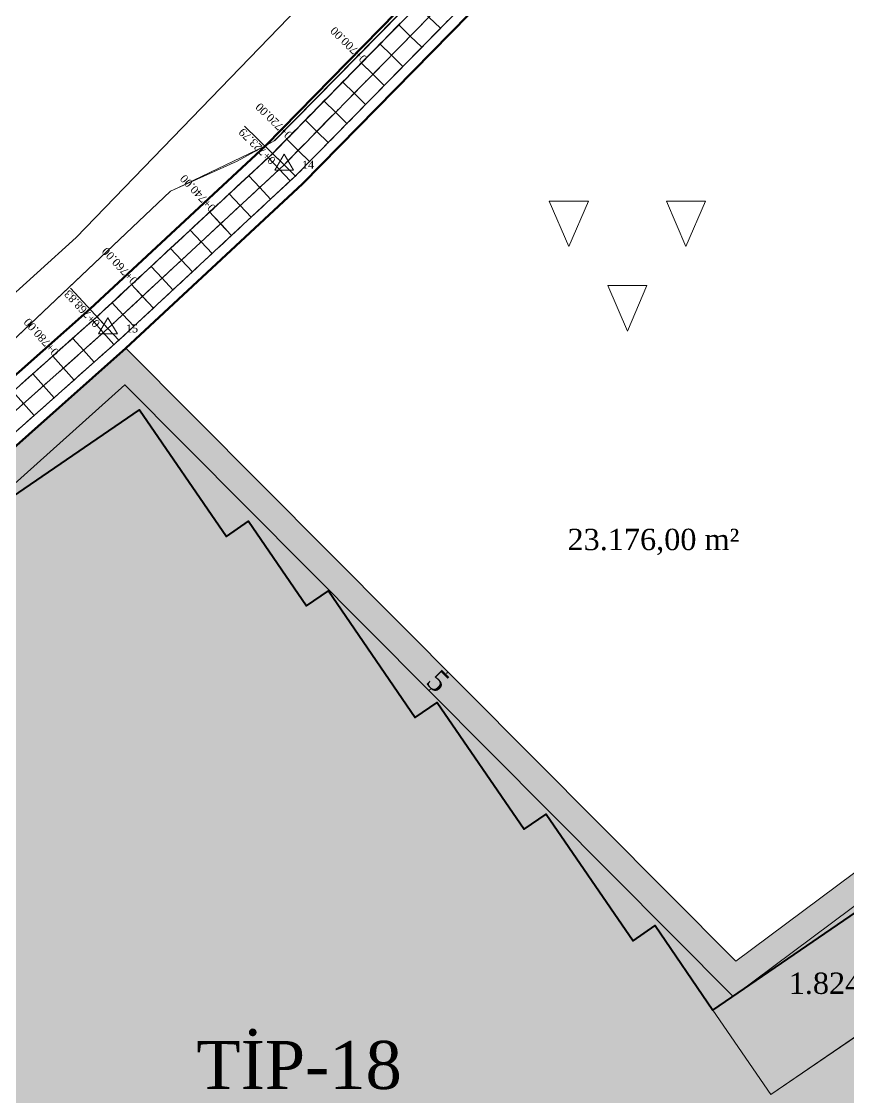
# Model space of a CAD drawing. Header units: metres. Extents: x 478603 to 489313, y 4282657 to 4289463.
# Drawn here: x 479368.9 to 479523.8, y 4287593.2 to 4287794.9 of the extents above; entities that cross this region are included whole.
import ezdxf

# ---------------------------------------------------------------- set-up
doc = ezdxf.new("R2010")
doc.units = ezdxf.units.M
doc.layers.get('0').update_dxf_attribs({"color": 5, "lineweight": 0})
for name, color, linetype, lineweight in [('ADAKENARI', 18, 'Continuous', 0), ('DEGER', 18, 'Continuous', 20), ('EKS', 5, 'Continuous', 0), ('EKSENLER', 3, 'Continuous', 0), ('EYLUL_REV', 8, 'Continuous', 0), ('HAT_HIZLI_TREN', 18, 'Continuous', 0), ('ISLETME', 18, 'Continuous', 20), ('KALDIRIM', 11, 'Continuous', 0), ('KDA', 150, 'Continuous', 20), ('KDO', 150, 'Continuous', 20), ('MUSTEMILAT_CIZGISI', 18, 'Continuous', 50), ('P_ALAN', 143, 'Continuous', 0), ('PARSEL_ALAN', 254, 'Continuous', 0), ('PARSEL_SERA_ALAN', 9, 'Continuous', 40), ('PL_ALİNMAN', 1, 'Continuous', 0), ('PL_ENKESIT', 1, 'Continuous', 0), ('PL_KM', 4, 'Continuous', 0), ('PL_KMYAZI', 30, 'Continuous', 0), ('PL_SEMBOL', 7, 'Continuous', 0), ('PL_SOME', 7, 'Continuous', 0), ('PL_TOTFKM', 7, 'Continuous', 0), ('ROL_CEPHE', 1, 'Continuous', 0), ('SEV_YKA_KDA', 3, 'Continuous', 0), ('SEV_YKO_KDO', 3, 'Continuous', 0), ('SNR_PLANONAMAA', 233, 'Continuous', 0), ('SNR_YAPIYAK', 18, 'Continuous', 0), ('YKA', 33, 'Continuous', 0), ('YKO', 33, 'Continuous', 0)]:
    doc.layers.add(name, color=color, linetype=linetype, lineweight=lineweight)
doc.styles.get("Standard").update_dxf_attribs({"font": 'times.ttf'})

# ---------------------------------------------------------------- blocks, each defined once
blk = doc.blocks.new('157')
for p, q in [((-7.5, 5, 942.48), (-3.75, 5, 942.48)), ((-5.625, 0.625, 942.48), (-7.5, 5, 942.48)), ((-3.75, 5, 942.48), (-5.625, 0.625, 942.48)), ((3.75, 5, 942.48), (7.5, 5, 942.48)), ((5.625, 0.625, 942.48), (3.75, 5, 942.48)), ((7.5, 5, 942.48), (5.625, 0.625, 942.48)), ((-1.875, -3.125, 942.48), (1.875, -3.125, 942.48)), ((0, -7.5, 942.48), (-1.875, -3.125, 942.48)), ((1.875, -3.125, 942.48), (0, -7.5, 942.48))]:
    blk.add_line(p, q)
blk = doc.blocks.new('3')
at = {"layer": 'PL_SEMBOL'}
for p, q in [((0, 2), (-1.75, -1)), ((0.125, 0.125), (-0.125, -0.125)), ((-0.125, 0.125), (0.125, -0.125)), ((1.75, -1), (0, 2)), ((-1.75, -1), (1.75, -1))]:
    blk.add_line(p, q, dxfattribs=at)

msp = doc.modelspace()

# ---------------------------------------------------------------- hatches: boundary and pattern name
at = {"layer": 'PARSEL_ALAN'}
msp.add_hatch(color=256, dxfattribs=at).paths.add_polyline_path([(479429.65, 4287416.69), (479371.07, 4287452.6), (479351.64, 4287464.65), (479322.49, 4287488.72), (479283.68, 4287509.41), (479286.76, 4287515.02), (479229.63, 4287540.63), (479270.39, 4287599.96), (479278.04, 4287634.83), (479388.45, 4287733.64), (479502.7, 4287618.71), (479572.02, 4287670.37), (479621.96, 4287651.52), (479656.56, 4287644.88), (479582.18, 4287593.92), (479604.78, 4287560.92), (479505.79, 4287493.1), (479517.09, 4287476.6)])
at = {"layer": 'PARSEL_SERA_ALAN'}
msp.add_hatch(color=256, dxfattribs=at).paths.add_polyline_path([(479587.66, 4287647.38), (479595.91, 4287653.03), (479601.34, 4287645.11), (479609.59, 4287650.77), (479615.01, 4287642.85), (479619.14, 4287645.67), (479624.56, 4287637.75), (479570.94, 4287601.01), (479592.65, 4287569.34), (479493.65, 4287501.51), (479509.93, 4287477.75), (479431.56, 4287424.06), (479426.13, 4287431.98), (479422.01, 4287429.16), (479416.58, 4287437.07), (479412.46, 4287434.25), (479407.03, 4287442.17), (479402.91, 4287439.34), (479392.05, 4287455.18), (479387.93, 4287452.36), (479382.5, 4287460.28), (479378.38, 4287457.45), (479372.95, 4287465.37), (479368.83, 4287462.54), (479363.4, 4287470.46), (479359.28, 4287467.64), (479353.85, 4287475.56), (479349.73, 4287472.73), (479338.87, 4287488.57), (479334.75, 4287485.74), (479323.9, 4287501.58), (479319.77, 4287498.76), (479314.35, 4287506.68), (479310.22, 4287503.85), (479304.8, 4287511.77), (479300.67, 4287508.94), (479289.82, 4287524.78), (479285.7, 4287521.96), (479280.27, 4287529.88), (479276.14, 4287527.05), (479270.72, 4287534.97), (479266.59, 4287532.14), (479261.17, 4287540.06), (479257.04, 4287537.24), (479251.62, 4287545.16), (479246.19, 4287553.08), (479266.82, 4287567.21), (479261.39, 4287575.13), (479282.01, 4287589.26), (479276.59, 4287597.18), (479284.84, 4287602.83), (479279.41, 4287610.75), (479287.66, 4287616.4), (479282.24, 4287624.32), (479311.11, 4287644.1), (479305.68, 4287652.02), (479363.43, 4287691.58), (479358, 4287699.5), (479391, 4287722.11), (479407.28, 4287698.35), (479411.41, 4287701.18), (479422.26, 4287685.34), (479426.38, 4287688.17), (479442.66, 4287664.41), (479446.78, 4287667.23), (479463.06, 4287643.47), (479467.19, 4287646.3), (479483.46, 4287622.54), (479487.59, 4287625.37), (479498.44, 4287609.53), (479576.81, 4287663.22)])

# ---------------------------------------------------------------- linework, layer by layer
at = {"layer": 'ADAKENARI', "lineweight": 100}
for p, q in [((479520.51, 4287879.69), (479414.58, 4287771.6)), ((479421.56, 4287764.43), (479523.55, 4287868.5)), ((479414.58, 4287771.6), (479381.72, 4287741.04)), ((479388.45, 4287733.64), (479421.56, 4287764.43)), ((479381.72, 4287741.04), (479280.91, 4287651.45)), ((479287.7, 4287644.1), (479388.45, 4287733.64))]:
    msp.add_line(p, q, dxfattribs=at)
at = {"layer": 'EKS'}
for p in [(479441.72, 4287792.15, 904.17), (479438.22, 4287788.57, 904.12), (479434.72, 4287785, 904.07), (479431.22, 4287781.43, 904.02), (479427.72, 4287777.86, 903.97), (479424.22, 4287774.29, 903.92), (479420.72, 4287770.72, 903.88), (479418.07, 4287768.02, 903.84), (479417.18, 4287767.19, 903.83), (479413.52, 4287763.78, 903.78), (479409.86, 4287760.38, 903.73), (479406.19, 4287756.97, 903.68), (479402.53, 4287753.57, 903.63), (479398.87, 4287750.16, 903.58), (479395.21, 4287746.76, 903.53), (479391.55, 4287743.35, 903.48), (479387.89, 4287739.95, 903.43), (479384.21, 4287736.56, 903.38), (479385.09, 4287737.34, 903.39), (479380.47, 4287733.24, 903.33), (479376.74, 4287729.92, 903.28), (479373, 4287726.6, 903.23), (479369.26, 4287723.27, 903.18)]:
    msp.add_point(p, dxfattribs=at)
at = {"layer": 'EKSENLER'}
for p, q in [((479418.07, 4287768.02), (479521.67, 4287873.73)), ((479385.09, 4287737.34), (479418.07, 4287768.02)), ((479284.31, 4287647.78), (479385.09, 4287737.34))]:
    msp.add_line(p, q, dxfattribs=at)
at = {"layer": 'EYLUL_REV'}
msp.add_polyline3d([(479603.53, 4287668.86, 0), (479590.41, 4287673.62, 0), (479574.19, 4287679.33, 0), (479586.91, 4287725.68, 0), (479553.18, 4287732.74, 0), (479566.39, 4287773.8, 0), (479544.1, 4287774.47, 0), (479558.4, 4287840.73, 0), (479564.39, 4287862.67, 0), (479589.74, 4287856.89, 0), (479602.79, 4287897.33, 0), (479578.47, 4287905.93, 0), (479566.71, 4287869.81, 0), (479522.61, 4287881.83, 0), (479519.3, 4287873.46, 0), (479515.65, 4287873.81, 0), (479486.35, 4287843, 0), (479465.52, 4287821.96, 0), (479439.87, 4287796.5, 0), (479416.33, 4287772.56, 0), (479409.32, 4287768.72, 0), (479396.81, 4287763.06, 0), (479353.92, 4287722.46, 0)], dxfattribs=at)
at = {"layer": 'HAT_HIZLI_TREN'}
for p, q in [((479552.32, 4287933.73, 119.22), (479379.12, 4287754.41, 119.22)), ((479379.12, 4287754.41, 119.22), (479238.15, 4287626.61, 119.22))]:
    msp.add_line(p, q, dxfattribs=at)
at = {"layer": 'ISLETME'}
for p, q in [((479498.44, 4287609.53), (479576.81, 4287663.22)), ((479587.66, 4287647.38), (479509.29, 4287593.69)), ((479509.29, 4287593.69), (479498.44, 4287609.53))]:
    msp.add_line(p, q, dxfattribs=at)
at = {"layer": 'KALDIRIM'}
for p, q in [((479524.02, 4287880.4), (479415.97, 4287770.17)), ((479420.16, 4287765.87), (479523.82, 4287871.63)), ((479415.97, 4287770.17), (479383.07, 4287739.56)), ((479387.11, 4287735.12), (479420.16, 4287765.87)), ((479383.07, 4287739.56), (479282.27, 4287649.98)), ((479286.34, 4287645.57), (479387.11, 4287735.12))]:
    msp.add_line(p, q, dxfattribs=at)
at = {"layer": 'KDA'}
msp.add_polyline3d([(479440.25, 4287794.98, 903.47), (479439.55, 4287794.27, 903.49), (479438.85, 4287793.55, 903.5), (479438.15, 4287792.84, 903.51), (479437.45, 4287792.12, 903.52), (479436.75, 4287791.41, 903.53), (479436.05, 4287790.69, 903.54), (479435.35, 4287789.98, 903.45), (479434.65, 4287789.27, 903.37), (479433.95, 4287788.56, 903.29), (479433.24, 4287787.85, 903.2), (479432.54, 4287787.14, 903.12), (479431.84, 4287786.42, 903.14), (479431.14, 4287785.71, 903.17), (479430.44, 4287784.99, 903.19), (479429.75, 4287784.27, 903.22), (479429.05, 4287783.56, 903.24), (479428.35, 4287782.84, 903.24), (479427.65, 4287782.13, 903.24), (479426.95, 4287781.41, 903.23), (479426.25, 4287780.7, 903.23), (479425.55, 4287779.99, 903.23), (479424.85, 4287779.27, 903.21), (479424.15, 4287778.56, 903.19), (479423.45, 4287777.85, 903.18), (479422.75, 4287777.13, 903.16), (479422.05, 4287776.42, 903.14), (479421.34, 4287775.69, 903.15), (479420.63, 4287774.96, 903.16), (479419.92, 4287774.24, 903.17), (479419.22, 4287773.53, 903.18), (479418.55, 4287772.84, 903.19), (479417.94, 4287772.22, 903.2), (479417.36, 4287771.63, 903.2), (479416.81, 4287771.06, 903.21), (479416.3, 4287770.54, 903.21), (479415.9, 4287770.14, 903.22), (479415.7, 4287769.94, 903.22), (479415.6, 4287769.85, 903.22), (479415.52, 4287769.77, 903.22), (479415.4, 4287769.66, 903.22), (479415.12, 4287769.41, 903.22), (479414.55, 4287768.88, 903.22), (479413.82, 4287768.2, 903.22), (479413.04, 4287767.47, 903.22), (479412.24, 4287766.73, 903.22), (479411.46, 4287766, 903.22), (479410.7, 4287765.3, 903.21), (479409.97, 4287764.62, 903.19), (479409.24, 4287763.94, 903.18), (479408.52, 4287763.27, 903.16), (479407.79, 4287762.59, 903.15), (479407.06, 4287761.92, 903.14), (479406.33, 4287761.23, 903.13), (479405.6, 4287760.55, 903.11), (479404.87, 4287759.87, 903.1), (479404.13, 4287759.19, 903.09), (479403.4, 4287758.51, 903.08), (479402.67, 4287757.83, 903.07), (479401.94, 4287757.15, 903.07), (479401.2, 4287756.46, 903.06), (479400.47, 4287755.78, 903.05), (479399.74, 4287755.1, 903.05), (479399.01, 4287754.42, 903.05), (479398.28, 4287753.74, 903.05), (479397.55, 4287753.06, 903.05), (479396.81, 4287752.38, 903.05), (479396.08, 4287751.69, 903.05), (479395.35, 4287751.01, 903.05), (479394.62, 4287750.33, 903.05), (479393.89, 4287749.65, 903.05), (479393.15, 4287748.97, 903.05), (479392.42, 4287748.29, 903.04), (479391.69, 4287747.61, 903.03), (479390.96, 4287746.93, 903.02), (479390.23, 4287746.25, 903.02), (479389.49, 4287745.56, 903.01), (479388.75, 4287744.87, 902.99), (479388.01, 4287744.18, 902.97), (479387.26, 4287743.49, 902.96), (479386.53, 4287742.81, 902.94), (479385.83, 4287742.16, 902.93), (479385.19, 4287741.56, 902.91), (479384.58, 4287740.99, 902.9), (479383.99, 4287740.45, 902.88), (479383.45, 4287739.95, 902.87), (479383.03, 4287739.55, 902.86), (479382.82, 4287739.36, 902.86), (479382.71, 4287739.26, 902.86), (479382.62, 4287739.19, 902.85), (479382.49, 4287739.07, 902.85), (479382.2, 4287738.82, 902.84), (479381.62, 4287738.3, 902.82), (479380.88, 4287737.65, 902.79), (479380.08, 4287736.94, 902.76), (479379.26, 4287736.21, 902.73), (479378.46, 4287735.5, 902.7), (479377.69, 4287734.82, 902.71), (479376.95, 4287734.15, 902.72), (479376.21, 4287733.49, 902.73), (479375.47, 4287732.84, 902.74), (479374.73, 4287732.18, 902.75), (479373.98, 4287731.51, 902.75), (479373.24, 4287730.85, 902.75), (479372.49, 4287730.18, 902.75), (479371.74, 4287729.52, 902.75), (479370.99, 4287728.85, 902.75), (479370.24, 4287728.19, 902.75), (479369.5, 4287727.52, 902.75), (479368.75, 4287726.86, 902.75)], dxfattribs=at)
for p in [(479439.55, 4287794.27, 903.49), (479436.05, 4287790.69, 903.54), (479432.54, 4287787.14, 903.12), (479429.05, 4287783.56, 903.24), (479425.55, 4287779.99, 903.23), (479422.05, 4287776.42, 903.14), (479418.55, 4287772.84, 903.19), (479415.9, 4287770.14, 903.22), (479415.12, 4287769.41, 903.22), (479411.46, 4287766, 903.22), (479407.79, 4287762.59, 903.15), (479404.13, 4287759.19, 903.09), (479400.47, 4287755.78, 903.05), (479396.81, 4287752.38, 903.05), (479393.15, 4287748.97, 903.05), (479389.49, 4287745.56, 903.01), (479385.83, 4287742.16, 902.93), (479383.03, 4287739.55, 902.86), (479382.2, 4287738.82, 902.84), (479378.46, 4287735.5, 902.7), (479374.73, 4287732.18, 902.75), (479370.99, 4287728.85, 902.75)]:
    msp.add_point(p, dxfattribs=at)
at = {"layer": 'KDO'}
msp.add_polyline3d([(479448.76, 4287795.04, 903.46), (479448.06, 4287794.33, 903.45), (479447.36, 4287793.61, 903.45), (479446.66, 4287792.9, 903.44), (479445.96, 4287792.19, 903.43), (479445.26, 4287791.47, 903.43), (479444.56, 4287790.76, 903.42), (479443.86, 4287790.04, 903.41), (479443.16, 4287789.33, 903.42), (479442.46, 4287788.62, 903.42), (479441.76, 4287787.9, 903.43), (479441.06, 4287787.19, 903.43), (479440.36, 4287786.47, 903.43), (479439.66, 4287785.76, 903.44), (479438.96, 4287785.04, 903.45), (479438.26, 4287784.33, 903.46), (479437.56, 4287783.62, 903.47), (479436.86, 4287782.9, 903.48), (479436.16, 4287782.19, 903.44), (479435.46, 4287781.47, 903.4), (479434.76, 4287780.76, 903.36), (479434.06, 4287780.05, 903.33), (479433.36, 4287779.33, 903.29), (479432.66, 4287778.62, 903.27), (479431.96, 4287777.9, 903.25), (479431.26, 4287777.19, 903.24), (479430.56, 4287776.47, 903.22), (479429.86, 4287775.76, 903.21), (479429.16, 4287775.05, 903.21), (479428.46, 4287774.33, 903.22), (479427.76, 4287773.62, 903.22), (479427.06, 4287772.91, 903.22), (479426.36, 4287772.19, 903.23), (479425.65, 4287771.46, 903.21), (479424.94, 4287770.74, 903.19), (479424.23, 4287770.01, 903.17), (479423.53, 4287769.3, 903.15), (479422.86, 4287768.62, 903.13), (479422.25, 4287768, 903.12), (479421.68, 4287767.41, 903.11), (479421.13, 4287766.85, 903.1), (479420.62, 4287766.33, 903.09), (479420.21, 4287765.92, 903.09), (479419.98, 4287765.68, 903.09), (479419.83, 4287765.55, 903.09), (479419.71, 4287765.43, 903.09), (479419.54, 4287765.28, 903.09), (479419.22, 4287764.99, 903.09), (479418.64, 4287764.45, 903.09), (479417.91, 4287763.77, 903.1), (479417.13, 4287763.05, 903.1), (479416.34, 4287762.31, 903.11), (479415.56, 4287761.59, 903.11), (479414.81, 4287760.89, 903.12), (479414.08, 4287760.21, 903.13), (479413.35, 4287759.53, 903.13), (479412.63, 4287758.86, 903.14), (479411.9, 4287758.18, 903.15), (479411.17, 4287757.5, 903.14), (479410.44, 4287756.82, 903.14), (479409.71, 4287756.14, 903.13), (479408.97, 4287755.46, 903.13), (479408.24, 4287754.77, 903.12), (479407.51, 4287754.09, 903.11), (479406.77, 4287753.41, 903.11), (479406.04, 4287752.73, 903.1), (479405.31, 4287752.05, 903.09), (479404.58, 4287751.37, 903.08), (479403.85, 4287750.69, 903.07), (479403.11, 4287750.01, 903.07), (479402.38, 4287749.33, 903.06), (479401.65, 4287748.65, 903.05), (479400.92, 4287747.96, 903.04), (479400.19, 4287747.28, 903.04), (479399.45, 4287746.6, 903.03), (479398.72, 4287745.92, 903.02), (479397.99, 4287745.24, 903.01), (479397.26, 4287744.56, 903), (479396.53, 4287743.88, 903), (479395.8, 4287743.2, 903), (479395.06, 4287742.52, 903), (479394.33, 4287741.84, 903), (479393.6, 4287741.15, 903), (479392.85, 4287740.46, 902.99), (479392.11, 4287739.77, 902.98), (479391.37, 4287739.08, 902.98), (479390.64, 4287738.4, 902.97), (479389.93, 4287737.75, 902.96), (479389.29, 4287737.15, 902.93), (479388.68, 4287736.58, 902.9), (479388.1, 4287736.04, 902.87), (479387.56, 4287735.54, 902.84), (479387.13, 4287735.14, 902.82), (479386.9, 4287734.93, 902.81), (479386.77, 4287734.81, 902.8), (479386.66, 4287734.72, 902.8), (479386.51, 4287734.58, 902.79), (479386.21, 4287734.32, 902.77), (479385.62, 4287733.79, 902.77), (479384.88, 4287733.13, 902.77), (479384.08, 4287732.42, 902.76), (479383.27, 4287731.7, 902.76), (479382.47, 4287730.99, 902.76), (479381.7, 4287730.31, 902.77), (479380.95, 4287729.65, 902.78), (479380.21, 4287728.99, 902.79), (479379.47, 4287728.33, 902.8), (479378.73, 4287727.67, 902.81), (479377.99, 4287727.01, 902.82), (479377.24, 4287726.35, 902.84), (479376.49, 4287725.68, 902.85), (479375.74, 4287725.02, 902.86), (479374.99, 4287724.35, 902.88), (479374.25, 4287723.69, 902.87), (479373.5, 4287723.02, 902.87), (479372.75, 4287722.36, 902.87), (479372, 4287721.69, 902.87), (479371.26, 4287721.03, 902.87), (479370.51, 4287720.37, 902.86), (479369.76, 4287719.7, 902.85), (479369.01, 4287719.04, 902.85), (479368.27, 4287718.37, 902.84)], dxfattribs=at)
for p in [(479447.36, 4287793.61, 903.45), (479443.86, 4287790.04, 903.41), (479440.36, 4287786.47, 903.43), (479436.86, 4287782.9, 903.48), (479433.36, 4287779.33, 903.29), (479429.86, 4287775.76, 903.21), (479426.36, 4287772.19, 903.23), (479422.86, 4287768.62, 903.13), (479420.21, 4287765.92, 903.09), (479419.22, 4287764.99, 903.09), (479415.56, 4287761.59, 903.11), (479411.9, 4287758.18, 903.15), (479408.24, 4287754.77, 903.12), (479404.58, 4287751.37, 903.08), (479400.92, 4287747.96, 903.04), (479397.26, 4287744.56, 903), (479393.6, 4287741.15, 903), (479389.93, 4287737.75, 902.96), (479386.21, 4287734.32, 902.77), (479387.13, 4287735.14, 902.82), (479382.47, 4287730.99, 902.76), (479378.73, 4287727.67, 902.81), (479374.99, 4287724.35, 902.88), (479371.26, 4287721.03, 902.87)]:
    msp.add_point(p, dxfattribs=at)
at = {"layer": 'MUSTEMILAT_CIZGISI', "lineweight": 13}
msp.add_polyline3d([(479576.81, 4287663.22, 0), (479587.66, 4287647.38, 0), (479509.29, 4287593.69, 0), (479498.44, 4287609.53, 0), (479576.81, 4287663.22, 0)], close=True, dxfattribs=at)
at = {"layer": 'PARSEL_ALAN'}
for points in [[(479429.65, 4287416.69, 903.68), (479371.07, 4287452.6, 902.97), (479351.64, 4287464.65, 902.76), (479322.49, 4287488.72, 902.46), (479283.68, 4287509.41, 901.86), (479286.76, 4287515.02, 902.06), (479229.63, 4287540.63, 901.71), (479270.39, 4287599.96, 902.1), (479278.04, 4287634.83, 901.99), (479388.45, 4287733.64, 902.8), (479502.7, 4287618.71, 903.15), (479572.02, 4287670.37, 904.9), (479621.96, 4287651.52, 907.46), (479656.56, 4287644.88, 925.19), (479582.18, 4287593.92, 921.25), (479604.78, 4287560.92, 921.25), (479505.79, 4287493.1, 916), (479517.09, 4287476.6, 916), (479429.65, 4287416.69, 903.68)], [(479429.65, 4287416.69, 0), (479371.07, 4287452.6, 0), (479351.64, 4287464.65, 0), (479322.49, 4287488.72, 0), (479283.68, 4287509.41, 0), (479286.76, 4287515.02, 0), (479229.63, 4287540.63, 0), (479270.39, 4287599.96, 0), (479278.04, 4287634.83, 0), (479388.45, 4287733.64, 0), (479502.7, 4287618.71, 0), (479572.02, 4287670.37, 0), (479621.96, 4287651.52, 0), (479656.56, 4287644.88, 0), (479582.18, 4287593.92, 0), (479604.78, 4287560.92, 0), (479505.79, 4287493.1, 0), (479517.09, 4287476.6, 0), (479429.65, 4287416.69, 0)]]:
    msp.add_polyline3d(points, close=True, dxfattribs=at)
at = {"layer": 'PARSEL_SERA_ALAN'}
msp.add_polyline3d([(479358, 4287699.5, 0), (479391, 4287722.11, 0), (479407.28, 4287698.35, 0), (479411.41, 4287701.18, 0), (479422.26, 4287685.34, 0), (479426.38, 4287688.17, 0), (479442.66, 4287664.41, 0), (479446.78, 4287667.23, 0), (479463.06, 4287643.47, 0), (479467.19, 4287646.3, 0), (479483.46, 4287622.54, 0), (479487.59, 4287625.37, 0), (479498.44, 4287609.53, 0), (479576.81, 4287663.22, 0), (479587.66, 4287647.38, 0), (479587.66, 4287647.38, 0), (479595.91, 4287653.03, 0), (479601.34, 4287645.11, 0)], dxfattribs=at)
msp.add_polyline3d([(479358, 4287699.5, 0), (479391, 4287722.11, 0), (479407.28, 4287698.35, 0), (479411.41, 4287701.18, 0), (479422.26, 4287685.34, 0), (479426.38, 4287688.17, 0), (479442.66, 4287664.41, 0), (479446.78, 4287667.23, 0), (479463.06, 4287643.47, 0), (479467.19, 4287646.3, 0), (479483.46, 4287622.54, 0), (479487.59, 4287625.37, 0), (479498.44, 4287609.53, 0), (479576.81, 4287663.22, 0), (479587.66, 4287647.38, 0), (479587.66, 4287647.38, 0), (479595.91, 4287653.03, 0), (479601.34, 4287645.11, 0)], dxfattribs=at)
at = {"layer": 'PL_ALİNMAN'}
for p, q in [((479443.98, 4287794.45), (479443.63, 4287794.1)), ((479442.93, 4287793.38), (479439.43, 4287789.81)), ((479437.68, 4287788.03), (479434.18, 4287784.45)), ((479438.73, 4287789.1), (479438.38, 4287788.74)), ((479432.43, 4287782.67), (479428.93, 4287779.1)), ((479433.48, 4287783.74), (479433.13, 4287783.38)), ((479428.23, 4287778.38), (479427.88, 4287778.03)), ((479427.18, 4287777.31), (479423.68, 4287773.74)), ((479421.93, 4287771.96), (479418.43, 4287768.39)), ((479422.98, 4287773.03), (479422.63, 4287772.67)), ((479418.07, 4287768.02), (479414.41, 4287764.61)), ((479413.67, 4287763.93), (479413.31, 4287763.59)), ((479412.58, 4287762.91), (479408.91, 4287759.5)), ((479407.08, 4287757.8), (479403.42, 4287754.4)), ((479408.18, 4287758.82), (479407.82, 4287758.48)), ((479402.69, 4287753.71), (479402.32, 4287753.37)), ((479401.59, 4287752.69), (479397.93, 4287749.29)), ((479396.1, 4287747.58), (479392.44, 4287744.18)), ((479397.2, 4287748.61), (479396.83, 4287748.27)), ((479390.61, 4287742.48), (479386.95, 4287739.07)), ((479391.71, 4287743.5), (479391.34, 4287743.16)), ((479386.22, 4287738.39), (479385.85, 4287738.05)), ((479385.09, 4287737.34), (479381.35, 4287734.02)), ((479385.12, 4287737.37), (479385.09, 4287737.34)), ((479379.48, 4287732.36), (479375.74, 4287729.04)), ((479380.6, 4287733.35), (479380.23, 4287733.02)), ((479375, 4287728.37), (479374.62, 4287728.04)), ((479373.88, 4287727.37), (479370.14, 4287724.05)), ((479369.39, 4287723.39), (479369.02, 4287723.06))]:
    msp.add_line(p, q, dxfattribs=at)
at = {"layer": 'PL_ENKESIT'}
for points in [[(479447.36, 4287793.61, 903.45), (479447.36, 4287793.62, 904.16), (479445.22, 4287795.72, 904.22), (479443.07, 4287797.82, 904.16), (479443.05, 4287797.84, 903.41)], [(479443.86, 4287790.04, 903.41), (479443.86, 4287790.05, 904.11), (479441.72, 4287792.15, 904.17), (479439.57, 4287794.25, 904.11), (479439.55, 4287794.27, 903.49)], [(479440.36, 4287786.47, 903.43), (479440.36, 4287786.47, 904.06), (479438.22, 4287788.57, 904.12), (479436.07, 4287790.67, 904.06), (479436.05, 4287790.69, 903.54)], [(479436.86, 4287782.9, 903.48), (479436.86, 4287782.9, 904.01), (479434.72, 4287785, 904.07), (479432.57, 4287787.1, 904.01), (479432.54, 4287787.14, 903.12)], [(479433.36, 4287779.33, 903.29), (479433.36, 4287779.33, 903.96), (479431.22, 4287781.43, 904.02), (479429.07, 4287783.53, 903.96), (479429.05, 4287783.56, 903.24)], [(479429.86, 4287775.76, 903.21), (479429.86, 4287775.76, 903.91), (479427.72, 4287777.86, 903.97), (479425.57, 4287779.96, 903.91), (479425.55, 4287779.99, 903.23)], [(479426.36, 4287772.19, 903.23), (479426.36, 4287772.19, 903.86), (479424.22, 4287774.29, 903.92), (479422.07, 4287776.39, 903.86), (479422.05, 4287776.42, 903.14)], [(479422.86, 4287768.62, 903.13), (479422.86, 4287768.62, 903.82), (479420.72, 4287770.72, 903.88), (479418.57, 4287772.82, 903.82), (479418.55, 4287772.84, 903.19)], [(479420.21, 4287765.92, 903.09), (479420.21, 4287765.92, 903.78), (479418.07, 4287768.02, 903.84), (479415.92, 4287770.12, 903.78), (479415.9, 4287770.14, 903.22)], [(479419.22, 4287764.99, 903.09), (479419.22, 4287764.99, 903.77), (479417.18, 4287767.19, 903.83), (479415.13, 4287769.39, 903.77), (479415.12, 4287769.41, 903.22)], [(479415.56, 4287761.59, 903.11), (479415.56, 4287761.59, 903.72), (479413.52, 4287763.78, 903.78), (479411.47, 4287765.98, 903.72), (479411.46, 4287766, 903.22)], [(479411.9, 4287758.18, 903.15), (479411.9, 4287758.18, 903.67), (479409.86, 4287760.38, 903.73), (479407.81, 4287762.58, 903.67), (479407.79, 4287762.59, 903.15)], [(479408.24, 4287754.77, 903.12), (479408.24, 4287754.78, 903.62), (479406.19, 4287756.97, 903.68), (479404.15, 4287759.17, 903.62), (479404.13, 4287759.19, 903.09)], [(479404.58, 4287751.37, 903.08), (479404.58, 4287751.37, 903.57), (479402.53, 4287753.57, 903.63), (479400.49, 4287755.76, 903.57), (479400.47, 4287755.78, 903.05)], [(479400.92, 4287747.96, 903.04), (479400.92, 4287747.97, 903.52), (479398.87, 4287750.16, 903.58), (479396.83, 4287752.36, 903.52), (479396.81, 4287752.38, 903.05)], [(479397.26, 4287744.56, 903), (479397.26, 4287744.56, 903.47), (479395.21, 4287746.76, 903.53), (479393.17, 4287748.95, 903.47), (479393.15, 4287748.97, 903.05)], [(479393.6, 4287741.15, 903), (479393.59, 4287741.15, 903.42), (479391.55, 4287743.35, 903.48), (479389.51, 4287745.55, 903.42), (479389.49, 4287745.56, 903.01)], [(479389.93, 4287737.75, 902.96), (479389.93, 4287737.75, 903.37), (479387.89, 4287739.95, 903.43), (479385.85, 4287742.14, 903.37), (479385.83, 4287742.16, 902.93)], [(479387.13, 4287735.14, 902.82), (479387.13, 4287735.14, 903.33), (479385.09, 4287737.34, 903.39), (479383.04, 4287739.54, 903.33), (479383.03, 4287739.55, 902.86)], [(479386.21, 4287734.32, 902.77), (479386.2, 4287734.32, 903.32), (479384.21, 4287736.56, 903.38), (479382.22, 4287738.8, 903.32), (479382.2, 4287738.82, 902.84)], [(479382.47, 4287730.99, 902.76), (479382.47, 4287731, 903.27), (479380.47, 4287733.24, 903.33), (479378.48, 4287735.48, 903.27), (479378.46, 4287735.5, 902.7)], [(479378.73, 4287727.67, 902.81), (479378.73, 4287727.67, 903.22), (479376.74, 4287729.92, 903.28), (479374.74, 4287732.16, 903.22), (479374.73, 4287732.18, 902.75)], [(479374.99, 4287724.35, 902.88), (479374.99, 4287724.35, 903.17), (479373, 4287726.6, 903.23), (479371.01, 4287728.84, 903.17), (479370.99, 4287728.85, 902.75)], [(479371.26, 4287721.03, 902.87), (479371.25, 4287721.03, 903.12), (479369.26, 4287723.27, 903.18), (479367.27, 4287725.52, 903.12), (479367.26, 4287725.53, 902.75)]]:
    msp.add_polyline3d(points, dxfattribs=at)
at = {"layer": 'PL_KM'}
for p, q in [((479433.64, 4287786.05), (479435.79, 4287783.95)), ((479419.65, 4287771.77), (479421.79, 4287769.67)), ((479405.17, 4287758.07), (479407.22, 4287755.87)), ((479390.53, 4287744.45), (479392.57, 4287742.25)), ((479375.74, 4287731.04), (479377.73, 4287728.8))]:
    msp.add_line(p, q, dxfattribs=at)
at = {"layer": 'PL_SOME'}
for p in [(479418.07, 4287768.02), (479385.09, 4287737.34)]:
    msp.add_point(p, dxfattribs=at)
at = {"layer": 'ROL_CEPHE'}
for p, q in [((479448.77, 4287672.96), (479448.49, 4287672.67)), ((479445.23, 4287669.43), (479445.51, 4287669.71))]:
    msp.add_line(p, q, dxfattribs=at)
at = {"layer": 'SEV_YKA_KDA'}
for p, q in [((479439.57, 4287794.25, 904.11), (479439.56, 4287794.26, 903.8)), ((479438.17, 4287792.82, 904.09), (479438.15, 4287792.84, 903.51)), ((479435.37, 4287789.96, 904.05), (479435.35, 4287789.98, 903.45)), ((479436.77, 4287791.39, 904.07), (479436.76, 4287791.4, 903.8)), ((479433.97, 4287788.53, 904.03), (479433.96, 4287788.55, 903.66)), ((479432.57, 4287787.1, 904.01), (479432.54, 4287787.14, 903.12)), ((479429.77, 4287784.25, 903.97), (479429.75, 4287784.27, 903.22)), ((479431.17, 4287785.68, 903.99), (479431.16, 4287785.69, 903.58)), ((479428.37, 4287782.82, 903.95), (479428.36, 4287782.83, 903.6)), ((479425.57, 4287779.96, 903.91), (479425.56, 4287779.97, 903.57)), ((479426.97, 4287781.39, 903.93), (479426.95, 4287781.41, 903.23)), ((479424.17, 4287778.53, 903.89), (479424.15, 4287778.56, 903.19)), ((479422.77, 4287777.11, 903.87), (479422.76, 4287777.12, 903.52)), ((479419.97, 4287774.25, 903.84), (479419.96, 4287774.26, 903.5)), ((479421.37, 4287775.68, 903.85), (479421.35, 4287775.7, 903.15)), ((479418.57, 4287772.82, 903.82), (479418.55, 4287772.84, 903.19)), ((479415.87, 4287770.06, 903.78), (479415.85, 4287770.08, 903.22)), ((479417.17, 4287771.39, 903.8), (479417.16, 4287771.4, 903.5)), ((479414.4, 4287768.71, 903.76), (479414.39, 4287768.72, 903.49)), ((479411.47, 4287765.98, 903.72), (479411.46, 4287765.99, 903.47)), ((479412.94, 4287767.34, 903.74), (479412.92, 4287767.36, 903.22)), ((479410.01, 4287764.62, 903.7), (479409.99, 4287764.64, 903.19)), ((479407.08, 4287761.89, 903.66), (479407.06, 4287761.91, 903.14)), ((479408.54, 4287763.26, 903.68), (479408.54, 4287763.27, 903.42)), ((479405.62, 4287760.53, 903.64), (479405.61, 4287760.54, 903.38)), ((479402.69, 4287757.81, 903.6), (479402.68, 4287757.82, 903.34)), ((479404.15, 4287759.17, 903.62), (479404.13, 4287759.19, 903.09)), ((479401.22, 4287756.45, 903.58), (479401.2, 4287756.46, 903.06)), ((479398.29, 4287753.72, 903.54), (479398.28, 4287753.74, 903.05)), ((479399.76, 4287755.08, 903.56), (479399.75, 4287755.09, 903.31)), ((479396.83, 4287752.36, 903.52), (479396.82, 4287752.37, 903.29)), ((479393.9, 4287749.63, 903.48), (479393.89, 4287749.64, 903.26)), ((479395.37, 4287751, 903.5), (479395.35, 4287751.01, 903.05)), ((479392.44, 4287748.27, 903.46), (479392.42, 4287748.29, 903.04)), ((479389.51, 4287745.55, 903.42), (479389.49, 4287745.56, 903.01)), ((479390.97, 4287746.91, 903.44), (479390.96, 4287746.92, 903.23)), ((479388.04, 4287744.19, 903.4), (479388.04, 4287744.19, 903.19)), ((479386.58, 4287742.82, 903.38), (479386.56, 4287742.84, 902.94)), ((479383.65, 4287740.1, 903.34), (479383.63, 4287740.12, 902.88)), ((479385.11, 4287741.46, 903.36), (479385.11, 4287741.47, 903.14)), ((479380.72, 4287737.47, 903.3), (479380.71, 4287737.49, 902.79)), ((479382.22, 4287738.8, 903.32), (479382.21, 4287738.81, 903.08)), ((479379.23, 4287736.15, 903.28), (479379.22, 4287736.16, 903.01)), ((479376.24, 4287733.49, 903.24), (479376.23, 4287733.5, 902.99)), ((479377.73, 4287734.82, 903.26), (479377.71, 4287734.84, 902.71)), ((479374.74, 4287732.16, 903.22), (479374.73, 4287732.18, 902.75)), ((479371.75, 4287729.5, 903.18), (479371.74, 4287729.52, 902.75)), ((479373.25, 4287730.83, 903.2), (479373.24, 4287730.84, 902.98)), ((479370.26, 4287728.17, 903.16), (479370.25, 4287728.18, 902.96))]:
    msp.add_line(p, q, dxfattribs=at)
at = {"layer": 'SEV_YKO_KDO'}
for p, q in [((479448.06, 4287794.33, 904.17), (479448.06, 4287794.33, 903.45)), ((479446.66, 4287792.9, 904.15), (479446.66, 4287792.9, 903.8)), ((479443.86, 4287790.05, 904.11), (479443.86, 4287790.04, 903.76)), ((479445.26, 4287791.47, 904.13), (479445.26, 4287791.47, 903.43)), ((479442.46, 4287788.62, 904.09), (479442.46, 4287788.62, 903.42)), ((479441.06, 4287787.19, 904.07), (479441.06, 4287787.19, 903.75)), ((479438.26, 4287784.33, 904.03), (479438.26, 4287784.33, 903.75)), ((479439.66, 4287785.76, 904.05), (479439.66, 4287785.76, 903.44)), ((479436.86, 4287782.9, 904.01), (479436.86, 4287782.9, 903.48)), ((479434.06, 4287780.05, 903.97), (479434.06, 4287780.05, 903.33)), ((479435.46, 4287781.48, 903.99), (479435.46, 4287781.47, 903.7)), ((479432.66, 4287778.62, 903.95), (479432.66, 4287778.62, 903.61)), ((479431.26, 4287777.19, 903.93), (479431.26, 4287777.19, 903.24)), ((479428.46, 4287774.33, 903.89), (479428.46, 4287774.33, 903.22)), ((479429.86, 4287775.76, 903.91), (479429.86, 4287775.76, 903.56)), ((479427.06, 4287772.91, 903.87), (479427.06, 4287772.9, 903.55)), ((479424.26, 4287770.05, 903.84), (479424.26, 4287770.05, 903.5)), ((479425.66, 4287771.48, 903.85), (479425.66, 4287771.48, 903.21)), ((479422.86, 4287768.62, 903.82), (479422.86, 4287768.62, 903.13)), ((479421.46, 4287767.19, 903.8), (479421.46, 4287767.19, 903.45)), ((479418.49, 4287764.31, 903.76), (479418.49, 4287764.31, 903.43)), ((479419.96, 4287765.67, 903.77), (479419.96, 4287765.67, 903.09)), ((479417.02, 4287762.95, 903.74), (479417.03, 4287762.95, 903.1)), ((479414.1, 4287760.23, 903.7), (479414.1, 4287760.22, 903.13)), ((479415.56, 4287761.59, 903.72), (479415.56, 4287761.59, 903.41)), ((479412.63, 4287758.86, 903.68), (479412.63, 4287758.86, 903.41)), ((479409.7, 4287756.14, 903.64), (479409.7, 4287756.14, 903.39)), ((479411.17, 4287757.5, 903.66), (479411.17, 4287757.5, 903.14)), ((479408.24, 4287754.78, 903.62), (479408.24, 4287754.77, 903.12)), ((479405.31, 4287752.05, 903.58), (479405.31, 4287752.05, 903.09)), ((479406.77, 4287753.41, 903.6), (479406.77, 4287753.41, 903.35)), ((479403.84, 4287750.69, 903.56), (479403.85, 4287750.69, 903.32)), ((479400.92, 4287747.97, 903.52), (479400.92, 4287747.96, 903.28)), ((479402.38, 4287749.33, 903.54), (479402.38, 4287749.33, 903.06)), ((479399.45, 4287746.6, 903.5), (479399.45, 4287746.6, 903.03)), ((479396.52, 4287743.88, 903.46), (479396.52, 4287743.88, 903)), ((479397.99, 4287745.24, 903.48), (479397.99, 4287745.24, 903.24)), ((479395.06, 4287742.52, 903.44), (479395.06, 4287742.52, 903.22)), ((479392.13, 4287739.79, 903.4), (479392.13, 4287739.79, 903.19)), ((479393.59, 4287741.15, 903.42), (479393.6, 4287741.15, 903)), ((479390.67, 4287738.43, 903.38), (479390.67, 4287738.43, 902.97)), ((479387.74, 4287735.7, 903.34), (479387.74, 4287735.7, 902.85)), ((479389.2, 4287737.07, 903.36), (479389.2, 4287737.07, 903.14)), ((479386.2, 4287734.32, 903.32), (479386.2, 4287734.32, 903.05)), ((479383.21, 4287731.66, 903.28), (479383.21, 4287731.66, 903.02)), ((479384.71, 4287732.99, 903.3), (479384.71, 4287732.99, 902.77)), ((479381.72, 4287730.33, 903.26), (479381.72, 4287730.33, 902.77)), ((479378.73, 4287727.67, 903.22), (479378.73, 4287727.67, 902.81)), ((479380.22, 4287729, 903.24), (479380.23, 4287729, 903.02)), ((479377.23, 4287726.35, 903.2), (479377.23, 4287726.35, 903.02)), ((479374.24, 4287723.69, 903.16), (479374.24, 4287723.69, 903.02)), ((479375.74, 4287725.02, 903.18), (479375.74, 4287725.02, 902.86)), ((479372.75, 4287722.36, 903.14), (479372.75, 4287722.36, 902.87)), ((479369.76, 4287719.7, 903.1), (479369.76, 4287719.7, 902.85)), ((479371.25, 4287721.03, 903.12), (479371.25, 4287721.03, 903))]:
    msp.add_line(p, q, dxfattribs=at)
at = {"layer": 'SNR_PLANONAMAA'}
for p, q in [((479416.23, 4287772.5, 942.48), (479514.83, 4287872.95, 942.48)), ((479414.58, 4287771.6, 942.48), (479416.23, 4287772.5, 942.48)), ((479398.17, 4287763.68, 942.48), (479414.58, 4287771.6, 942.48)), ((479353.92, 4287722.46, 942.48), (479396.81, 4287763.06, 942.48)), ((479396.81, 4287763.06, 942.48), (479398.17, 4287763.68, 942.48))]:
    msp.add_line(p, q, dxfattribs=at)
at = {"layer": 'SNR_YAPIYAK'}
for p, q in [((479282.58, 4287632.18, 903.68), (479388.25, 4287726.75, 903.68)), ((479388.25, 4287726.75, 903.68), (479502.21, 4287612.11, 903.68)), ((479502.21, 4287612.11, 903.68), (479572.82, 4287664.73, 903.68))]:
    msp.add_line(p, q, dxfattribs=at)
for p in [(479388.25, 4287726.75, 902.8), (479388.25, 4287726.75, 902.8), (479502.21, 4287612.11, 903.15), (479502.21, 4287612.11, 903.15)]:
    msp.add_point(p, dxfattribs=at)
at = {"layer": 'YKA'}
msp.add_polyline3d([(479440.27, 4287794.96, 904.12), (479439.57, 4287794.25, 904.11), (479438.87, 4287793.53, 904.1), (479438.17, 4287792.82, 904.09), (479437.47, 4287792.1, 904.08), (479436.77, 4287791.39, 904.07), (479436.07, 4287790.67, 904.06), (479435.37, 4287789.96, 904.05), (479434.67, 4287789.25, 904.04), (479433.97, 4287788.53, 904.03), (479433.27, 4287787.82, 904.02), (479432.57, 4287787.1, 904.01), (479431.87, 4287786.39, 904), (479431.17, 4287785.68, 903.99), (479430.47, 4287784.96, 903.98), (479429.77, 4287784.25, 903.97), (479429.07, 4287783.53, 903.96), (479428.37, 4287782.82, 903.95), (479427.67, 4287782.1, 903.94), (479426.97, 4287781.39, 903.93), (479426.27, 4287780.68, 903.92), (479425.57, 4287779.96, 903.91), (479424.87, 4287779.25, 903.9), (479424.18, 4287778.54, 903.89), (479423.48, 4287777.82, 903.88), (479422.78, 4287777.11, 903.87), (479422.07, 4287776.39, 903.86), (479421.36, 4287775.67, 903.85), (479420.65, 4287774.94, 903.84), (479419.94, 4287774.22, 903.83), (479419.24, 4287773.5, 903.82), (479418.57, 4287772.82, 903.82), (479417.96, 4287772.2, 903.81), (479417.38, 4287771.61, 903.8), (479416.83, 4287771.04, 903.79), (479416.32, 4287770.52, 903.78), (479415.92, 4287770.12, 903.78), (479415.72, 4287769.92, 903.77), (479415.62, 4287769.83, 903.77), (479415.54, 4287769.75, 903.77), (479415.41, 4287769.64, 903.77), (479415.13, 4287769.39, 903.77), (479414.56, 4287768.86, 903.76), (479413.84, 4287768.18, 903.75), (479413.05, 4287767.45, 903.74), (479412.26, 4287766.71, 903.73), (479411.47, 4287765.98, 903.72), (479410.72, 4287765.28, 903.71), (479409.99, 4287764.6, 903.7), (479409.26, 4287763.92, 903.69), (479408.54, 4287763.25, 903.68), (479407.81, 4287762.58, 903.67), (479407.08, 4287761.9, 903.66), (479406.35, 4287761.22, 903.65), (479405.62, 4287760.53, 903.64), (479404.88, 4287759.85, 903.63), (479404.15, 4287759.17, 903.62), (479403.42, 4287758.49, 903.61), (479402.69, 4287757.81, 903.6), (479401.95, 4287757.13, 903.59), (479401.22, 4287756.45, 903.58), (479400.49, 4287755.76, 903.57), (479399.76, 4287755.08, 903.56), (479399.03, 4287754.4, 903.55), (479398.29, 4287753.72, 903.54), (479397.56, 4287753.04, 903.53), (479396.83, 4287752.36, 903.52), (479396.1, 4287751.68, 903.51), (479395.36, 4287751, 903.5), (479394.63, 4287750.31, 903.49), (479393.9, 4287749.63, 903.48), (479393.17, 4287748.95, 903.47), (479392.44, 4287748.27, 903.46), (479391.71, 4287747.59, 903.45), (479390.98, 4287746.91, 903.44), (479390.24, 4287746.23, 903.43), (479389.51, 4287745.55, 903.42), (479388.77, 4287744.86, 903.41), (479388.02, 4287744.16, 903.4), (479387.28, 4287743.47, 903.39), (479386.55, 4287742.79, 903.38), (479385.85, 4287742.14, 903.37), (479385.2, 4287741.54, 903.36), (479384.59, 4287740.97, 903.35), (479384.01, 4287740.43, 903.35), (479383.47, 4287739.93, 903.34), (479383.04, 4287739.54, 903.33), (479382.83, 4287739.34, 903.33), (479382.72, 4287739.24, 903.33), (479382.64, 4287739.17, 903.33), (479382.51, 4287739.06, 903.33), (479382.22, 4287738.8, 903.32), (479381.64, 4287738.29, 903.31), (479380.89, 4287737.63, 903.3), (479380.09, 4287736.91, 903.29), (479379.28, 4287736.19, 903.28), (479378.48, 4287735.48, 903.27), (479377.71, 4287734.8, 903.26), (479376.96, 4287734.13, 903.25), (479376.22, 4287733.47, 903.24), (479375.48, 4287732.82, 903.23), (479374.74, 4287732.16, 903.22), (479374, 4287731.5, 903.21), (479373.25, 4287730.83, 903.2), (479372.5, 4287730.17, 903.19), (479371.75, 4287729.5, 903.18), (479371.01, 4287728.84, 903.17), (479370.26, 4287728.17, 903.16), (479369.51, 4287727.51, 903.15), (479368.76, 4287726.84, 903.14)], dxfattribs=at)
for p in [(479439.57, 4287794.25, 904.11), (479436.07, 4287790.67, 904.06), (479432.57, 4287787.1, 904.01), (479429.07, 4287783.53, 903.96), (479425.57, 4287779.96, 903.91), (479422.07, 4287776.39, 903.86), (479418.57, 4287772.82, 903.82), (479415.92, 4287770.12, 903.78), (479415.13, 4287769.39, 903.77), (479411.47, 4287765.98, 903.72), (479407.81, 4287762.58, 903.67), (479404.15, 4287759.17, 903.62), (479400.49, 4287755.76, 903.57), (479396.83, 4287752.36, 903.52), (479393.17, 4287748.95, 903.47), (479389.51, 4287745.55, 903.42), (479385.85, 4287742.14, 903.37), (479383.04, 4287739.54, 903.33), (479382.22, 4287738.8, 903.32), (479378.48, 4287735.48, 903.27), (479374.74, 4287732.16, 903.22), (479371.01, 4287728.84, 903.17)]:
    msp.add_point(p, dxfattribs=at)
at = {"layer": 'YKO'}
msp.add_polyline3d([(479448.76, 4287795.05, 904.18), (479448.06, 4287794.33, 904.17), (479447.36, 4287793.62, 904.16), (479446.66, 4287792.9, 904.15), (479445.96, 4287792.19, 904.14), (479445.26, 4287791.47, 904.13), (479444.56, 4287790.76, 904.12), (479443.86, 4287790.05, 904.11), (479443.16, 4287789.33, 904.1), (479442.46, 4287788.62, 904.09), (479441.76, 4287787.9, 904.08), (479441.06, 4287787.19, 904.07), (479440.36, 4287786.47, 904.06), (479439.66, 4287785.76, 904.05), (479438.96, 4287785.05, 904.04), (479438.26, 4287784.33, 904.03), (479437.56, 4287783.62, 904.02), (479436.86, 4287782.9, 904.01), (479436.16, 4287782.19, 904), (479435.46, 4287781.48, 903.99), (479434.76, 4287780.76, 903.98), (479434.06, 4287780.05, 903.97), (479433.36, 4287779.33, 903.96), (479432.66, 4287778.62, 903.95), (479431.96, 4287777.9, 903.94), (479431.26, 4287777.19, 903.93), (479430.56, 4287776.48, 903.92), (479429.86, 4287775.76, 903.91), (479429.16, 4287775.05, 903.9), (479428.46, 4287774.34, 903.89), (479427.76, 4287773.62, 903.88), (479427.06, 4287772.91, 903.87), (479426.36, 4287772.19, 903.86), (479425.65, 4287771.47, 903.85), (479424.94, 4287770.74, 903.84), (479424.23, 4287770.02, 903.83), (479423.53, 4287769.3, 903.82), (479422.86, 4287768.62, 903.82), (479422.25, 4287768, 903.81), (479421.68, 4287767.41, 903.8), (479421.13, 4287766.85, 903.79), (479420.62, 4287766.33, 903.78), (479420.21, 4287765.92, 903.78), (479419.98, 4287765.69, 903.78), (479419.83, 4287765.55, 903.77), (479419.7, 4287765.44, 903.77), (479419.53, 4287765.28, 903.77), (479419.22, 4287764.99, 903.77), (479418.64, 4287764.45, 903.76), (479417.91, 4287763.78, 903.75), (479417.13, 4287763.05, 903.74), (479416.34, 4287762.31, 903.73), (479415.56, 4287761.59, 903.72), (479414.81, 4287760.89, 903.71), (479414.08, 4287760.21, 903.7), (479413.35, 4287759.53, 903.69), (479412.62, 4287758.86, 903.68), (479411.9, 4287758.18, 903.67), (479411.17, 4287757.5, 903.66), (479410.44, 4287756.82, 903.65), (479409.7, 4287756.14, 903.64), (479408.97, 4287755.46, 903.63), (479408.24, 4287754.78, 903.62), (479407.51, 4287754.1, 903.61), (479406.77, 4287753.41, 903.6), (479406.04, 4287752.73, 903.59), (479405.31, 4287752.05, 903.58), (479404.58, 4287751.37, 903.57), (479403.84, 4287750.69, 903.56), (479403.11, 4287750.01, 903.55), (479402.38, 4287749.33, 903.54), (479401.65, 4287748.65, 903.53), (479400.92, 4287747.97, 903.52), (479400.18, 4287747.28, 903.51), (479399.45, 4287746.6, 903.5), (479398.72, 4287745.92, 903.49), (479397.99, 4287745.24, 903.48), (479397.26, 4287744.56, 903.47), (479396.52, 4287743.88, 903.46), (479395.79, 4287743.2, 903.45), (479395.06, 4287742.52, 903.44), (479394.33, 4287741.84, 903.43), (479393.59, 4287741.15, 903.42), (479392.85, 4287740.46, 903.41), (479392.11, 4287739.77, 903.4), (479391.37, 4287739.08, 903.39), (479390.63, 4287738.4, 903.38), (479389.93, 4287737.75, 903.37), (479389.29, 4287737.15, 903.36), (479388.68, 4287736.58, 903.35), (479388.1, 4287736.04, 903.35), (479387.56, 4287735.54, 903.34), (479387.13, 4287735.14, 903.33), (479386.9, 4287734.93, 903.33), (479386.77, 4287734.82, 903.33), (479386.66, 4287734.72, 903.33), (479386.51, 4287734.59, 903.33), (479386.2, 4287734.32, 903.32), (479385.62, 4287733.8, 903.31), (479384.87, 4287733.14, 903.3), (479384.08, 4287732.43, 903.29), (479383.26, 4287731.71, 903.28), (479382.47, 4287731, 903.27), (479381.7, 4287730.31, 903.26), (479380.95, 4287729.65, 903.25), (479380.21, 4287728.99, 903.24), (479379.47, 4287728.33, 903.23), (479378.73, 4287727.67, 903.22), (479377.98, 4287727.01, 903.21), (479377.24, 4287726.35, 903.2), (479376.49, 4287725.68, 903.19), (479375.74, 4287725.02, 903.18), (479374.99, 4287724.35, 903.17), (479374.24, 4287723.69, 903.16), (479373.5, 4287723.02, 903.15), (479372.75, 4287722.36, 903.14), (479372, 4287721.7, 903.13), (479371.25, 4287721.03, 903.12), (479370.51, 4287720.37, 903.11), (479369.76, 4287719.7, 903.1), (479369.01, 4287719.04, 903.09), (479368.26, 4287718.37, 903.08)], dxfattribs=at)
for p in [(479447.36, 4287793.62, 904.16), (479443.86, 4287790.05, 904.11), (479440.36, 4287786.47, 904.06), (479436.86, 4287782.9, 904.01), (479433.36, 4287779.33, 903.96), (479429.86, 4287775.76, 903.91), (479426.36, 4287772.19, 903.86), (479422.86, 4287768.62, 903.82), (479420.21, 4287765.92, 903.78), (479419.22, 4287764.99, 903.77), (479415.56, 4287761.59, 903.72), (479411.9, 4287758.18, 903.67), (479408.24, 4287754.78, 903.62), (479404.58, 4287751.37, 903.57), (479400.92, 4287747.97, 903.52), (479397.26, 4287744.56, 903.47), (479393.59, 4287741.15, 903.42), (479389.93, 4287737.75, 903.37), (479386.2, 4287734.32, 903.32), (479387.13, 4287735.14, 903.33), (479382.47, 4287731, 903.27), (479378.73, 4287727.67, 903.22), (479374.99, 4287724.35, 903.17), (479371.25, 4287721.03, 903.12)]:
    msp.add_point(p, dxfattribs=at)

# ---------------------------------------------------------------- block references
at = {"layer": 'P_ALAN', "xscale": 1.950000047683716, "yscale": 1.950000047683716}
msp.add_blockref('157', (479482.4, 4287751.46), dxfattribs=at)
at = {"layer": 'PL_SEMBOL'}
for p in [(479418.07, 4287768.02), (479385.09, 4287737.34)]:
    msp.add_blockref('3', p, dxfattribs=at)

# ---------------------------------------------------------------- texts
at = {"layer": 'DEGER'}
msp.add_text('23.176,00 m²', height=4, dxfattribs=at).set_placement((479471.18, 4287695.78))
at = {"layer": 'DEGER', "lineweight": 13}
for s, height, p in [('1.824 m²', 4, (479512.63, 4287612.57)), ('TİP-18', 9, (479401.63, 4287594.75))]:
    msp.add_text(s, height=height, dxfattribs=at).set_placement(p)
at = {"layer": 'PL_KMYAZI'}
for s, rotation, p in [('0+700.00', 495.5754, (479433.8, 4287788)), ('0+720.00', 495.5754, (479419.8, 4287773.72)), ('0+740.00', 492.9305, (479405.42, 4287760.01)), ('0+760.00', 492.9305, (479390.78, 4287746.39)), ('0+780.00', 491.6273, (479376.03, 4287732.97))]:
    msp.add_text(s, height=1.5, rotation=rotation, dxfattribs=at).set_placement(p)
at = {"layer": 'PL_SEMBOL'}
for s, p in [('14', (479421.44, 4287767.27)), ('15', (479388.46, 4287736.59))]:
    msp.add_text(s, height=1.5, dxfattribs=at).set_placement(p)
at = {"layer": 'PL_TOTFKM'}
for s, rotation, p in [('%%U   0+723.79', 495.5754, (479417.86, 4287767.8)), ('%%U   0+768.83', 492.9305, (479384.87, 4287737.13))]:
    msp.add_text(s, height=1.5, rotation=rotation, dxfattribs=at).set_placement(p)
at = {"layer": 'ROL_CEPHE'}
msp.add_text('5', height=4, rotation=314.8292, dxfattribs=at).set_placement((479444.47, 4287670.91))

doc.saveas('drawing.dxf')
